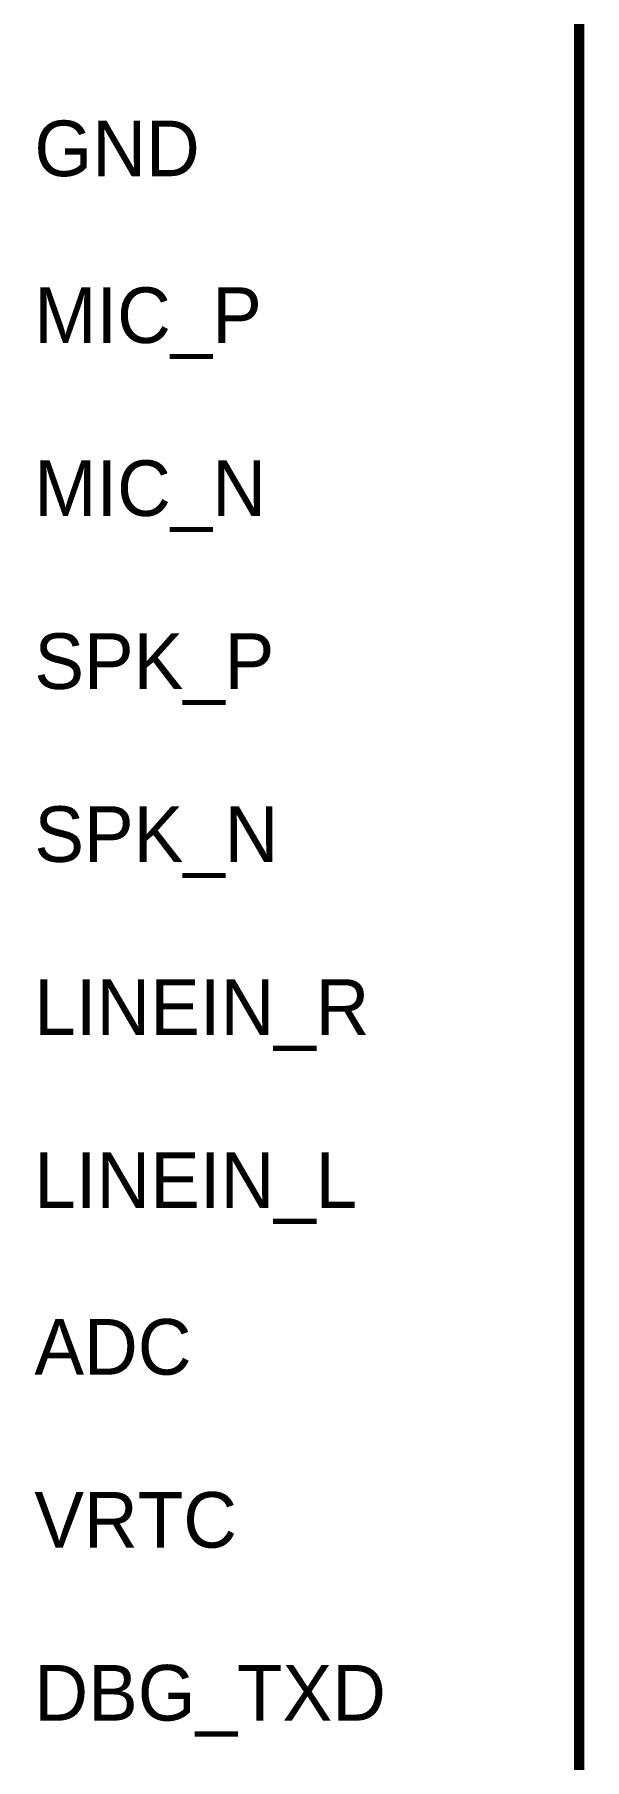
# Model space of a CAD drawing. Header units: millimetres. Extents: x 0 to 841, y 0 to 594.
# Drawn here: x 686.7 to 702.7, y 185.5 to 235.7 of the extents above; entities that cross this region are included whole.
import ezdxf

# ---------------------------------------------------------------- set-up
doc = ezdxf.new("R2010")
doc.units = ezdxf.units.MM
doc.layers.add('Sheet', color=255, linetype='Continuous')

msp = doc.modelspace()

# ---------------------------------------------------------------- linework, layer by layer
at = {"layer": 'Sheet', "const_width": 0.3}
msp.add_lwpolyline([(702.503, 322.491), (702.503, 147.489)], dxfattribs=at)

# ---------------------------------------------------------------- texts
at = {"layer": 'Sheet'}
for s, p in [('GND', (686.67, 231.599)), ('MIC_P', (686.67, 226.748)), ('MIC_N', (686.67, 221.717)), ('SPK_P', (686.67, 216.686)), ('SPK_N', (686.67, 211.655)), ('LINEIN_R', (686.67, 206.624)), ('LINEIN_L', (686.67, 201.593)), ('ADC', (686.67, 196.742)), ('VRTC', (686.67, 191.711)), ('DBG_TXD', (686.67, 186.681))]:
    msp.add_text(s, height=1.6171, dxfattribs=at).set_placement(p)

doc.saveas('drawing.dxf')
